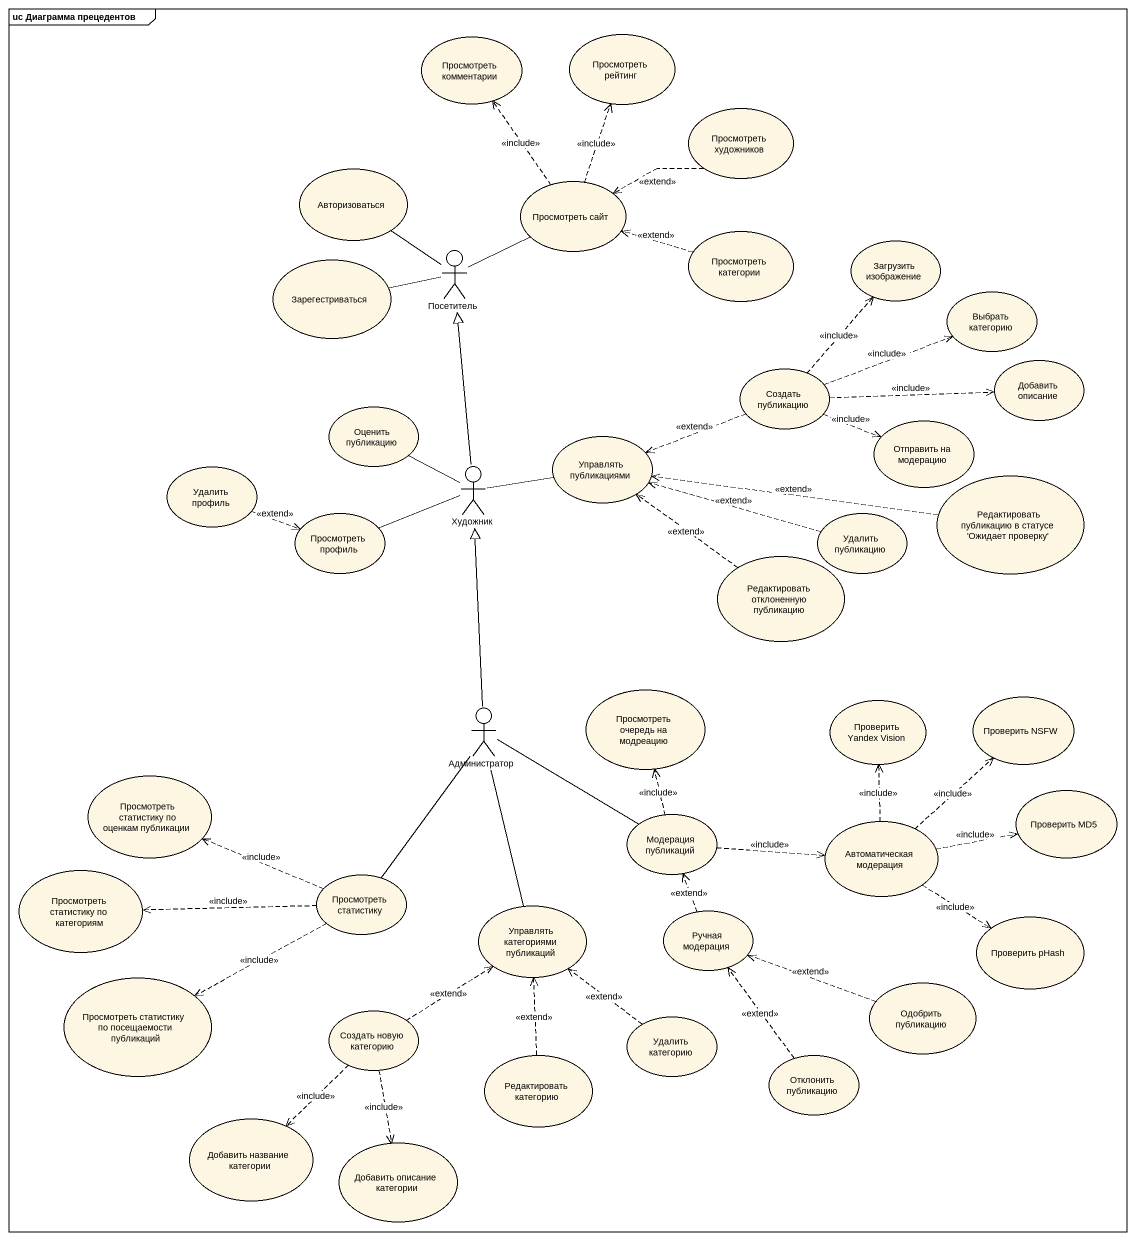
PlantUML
@startuml
mainframe uc Диаграмма прецедентов
usecase "Просмотреть комментарии" as Просмотреть_комментарии
usecase "Просмотреть рейтинг" as Просмотреть_рейтинг
usecase "Просмотреть художников" as Просмотреть_художников
usecase Авторизоваться
usecase "Просмотреть сайт" as Просмотреть_сайт
usecase "Просмотреть категории" as Просмотреть_категории
usecase Зарегестриваться
actor Посетитель
usecase "Загрузить изображение" as Загрузить_изображение
usecase "Выбрать категорию" as Выбрать_категорию
usecase "Создать публикацию" as Создать_публикацию
usecase "Добавить описание" as Добавить_описание
usecase "Оценить публикацию" as Оценить_публикацию
usecase "Отправить на модерацию" as Отправить_на_модерацию
usecase "Удалить профиль" as Удалить_профиль
actor Художник
usecase "Управлять публикациями" as Управлять_публикациями
usecase "Редактировать публикацию в статусе 'Ожидает проверку'" as Редактировать_публикацию_в
usecase "Просмотреть профиль" as Просмотреть_профиль
usecase "Удалить публикацию" as Удалить_публикацию
usecase "Редактировать отклоненную публикацию" as Редактировать_отклоненную
usecase "Просмотреть очередь на модреацию" as Просмотреть_очередь_на
usecase "Проверить Yandex Vision" as Проверить_Yandex_Vision
usecase "Проверить NSFW" as Проверить_NSFW
actor Администратор
usecase "Просмотреть статистику по оценкам публикации" as Просмотреть_статистику_по
usecase "Модерация публикаций" as Модерация_публикаций
usecase "Проверить MD5" as Проверить_MD5
usecase "Автоматическая модерация" as Автоматическая_модерация
usecase "Просмотреть статистику по категориям" as Просмотреть_статистику_по_2
usecase "Просмотреть статистику" as Просмотреть_статистику
usecase "Управлять категориями публикаций" as Управлять_категориями
usecase "Ручная модерация" as Ручная_модерация
usecase "Проверить pHash" as Проверить_pHash
usecase "Просмотреть статистику по посещаемости публикаций" as Просмотреть_статистику_по_3
usecase "Создать новую категорию" as Создать_новую_категорию
usecase "Одобрить публикацию" as Одобрить_публикацию
usecase "Удалить категорию" as Удалить_категорию
usecase "Редактировать категорию" as Редактировать_категорию
usecase "Отклонить публикацию" as Отклонить_публикацию
usecase "Добавить название категории" as Добавить_название_категории
usecase "Добавить описание категории" as Добавить_описание_категории
Просмотреть_художников .left.> Просмотреть_сайт : <<extend>>
Авторизоваться -- Посетитель
Просмотреть_сайт .up.> Просмотреть_комментарии : <<include>>
Просмотреть_сайт .up.> Просмотреть_рейтинг : <<include>>
Просмотреть_сайт -- Посетитель
Просмотреть_категории .left.> Просмотреть_сайт : <<extend>>
Зарегестриваться -right- Посетитель
Создать_публикацию .up.> Загрузить_изображение : <<include>>
Создать_публикацию .right.> Выбрать_категорию : <<include>>
Создать_публикацию .right.> Добавить_описание : <<include>>
Создать_публикацию .right.> Отправить_на_модерацию : <<include>>
Создать_публикацию .left.> Управлять_публикациями : <<extend>>
Оценить_публикацию -- Художник
Удалить_профиль .right.> Просмотреть_профиль : <<extend>>
Художник -up-|> Посетитель
Художник -right- Управлять_публикациями
Редактировать_публикацию_в .left.> Управлять_публикациями : <<extend>>
Просмотреть_профиль -right- Художник
Удалить_публикацию .left.> Управлять_публикациями : <<extend>>
Редактировать_отклоненную .up.> Управлять_публикациями : <<extend>>
Администратор -up-|> Художник
Администратор -- Просмотреть_статистику
Модерация_публикаций .up.> Просмотреть_очередь_на : <<include>>
Модерация_публикаций -left- Администратор
Модерация_публикаций .right.> Автоматическая_модерация : <<include>>
Автоматическая_модерация .up.> Проверить_Yandex_Vision : <<include>>
Автоматическая_модерация .up.> Проверить_NSFW : <<include>>
Автоматическая_модерация .right.> Проверить_MD5 : <<include>>
Автоматическая_модерация ..> Проверить_pHash : <<include>>
Просмотреть_статистику .left.> Просмотреть_статистику_по : <<include>>
Просмотреть_статистику .left.> Просмотреть_статистику_по_2 : <<include>>
Просмотреть_статистику .left.> Просмотреть_статистику_по_3 : <<include>>
Управлять_категориями -up- Администратор
Ручная_модерация .up.> Модерация_публикаций : <<extend>>
Создать_новую_категорию .up.> Управлять_категориями : <<extend>>
Создать_новую_категорию ..> Добавить_название_категории : <<include>>
Создать_новую_категорию ..> Добавить_описание_категории : <<include>>
Одобрить_публикацию .left.> Ручная_модерация : <<extend>>
Удалить_категорию .up.> Управлять_категориями : <<extend>>
Редактировать_категорию .up.> Управлять_категориями : <<extend>>
Отклонить_публикацию .up.> Ручная_модерация : <<extend>>
@enduml
